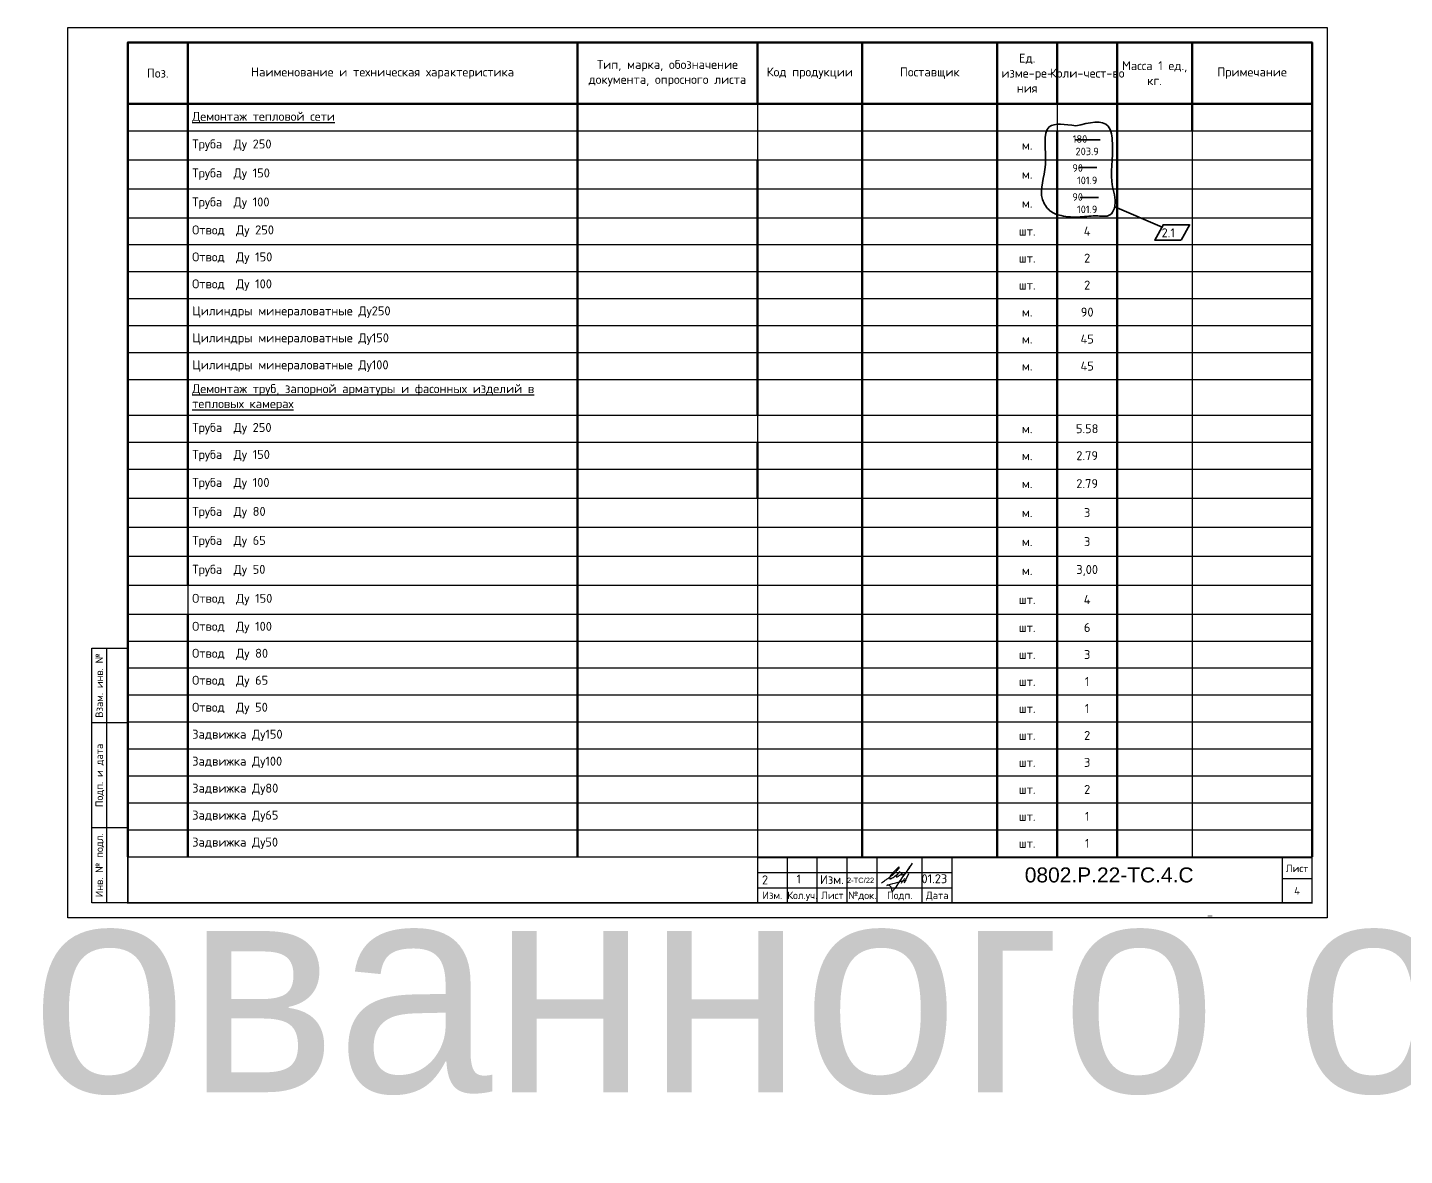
# Model space of a CAD drawing. Header units: millimetres. Extents: x 1990 to 8783, y 397 to 3825.
# Drawn here: x 7116.1 to 7575.3, y 1096.4 to 1472.7 of the extents above; entities that cross this region are included whole.
import ezdxf
from ezdxf.enums import TextEntityAlignment as Align

# ---------------------------------------------------------------- set-up
doc = ezdxf.new("R2018")
doc.units = ezdxf.units.MM
for name, color, linetype, lineweight in [('Размерный', 4, 'Continuous', 30), ('Размеры на чертеже', 250, 'Continuous', 25), ('Таблица', 3, 'Continuous', 30)]:
    doc.layers.add(name, color=color, linetype=linetype, lineweight=lineweight)
doc.layers.add('рамка', color=7, linetype='Continuous')
doc.styles.add('-ISOCPEUR-', font='isocpeur.ttf')
doc.styles.get("Standard").update_dxf_attribs({"font": 'arial.ttf'})

# ---------------------------------------------------------------- blocks, each defined once
blk = doc.blocks.new('*U368')
blk.add_attdef('РАЗРАБОТАЛ', text='', height=2.5).set_placement((250.5, -264.22), align=Align.MIDDLE_LEFT)
at = {"flags": 8}
for tag, height, p in [('ДАТА', 2.5, (290.07, -264.4)), ('ЛИСТ', 3, (386.39, -271.92)), ('ЛИСТОВ', 3, (403.89, -271.92))]:
    blk.add_attdef(tag, text='', height=height, dxfattribs=at).set_placement(p, align=Align.MIDDLE_CENTER)
blk.add_attdef('ПРОВЕРИЛ', (250.75, -270.73), '', height=2.5)
at = {"lineweight": 30, "flags": 104}
for tag, p in [('ТЕПЛОВЫЕ_СЕТИ', (330, -269.5)), ('ИМЯ_ЧЕРТЕЖА', (330, -284.5))]:
    blk.add_attdef(tag, text='', height=3, dxfattribs=at).set_placement(p, align=Align.MIDDLE_CENTER)
at = {"style": '-ISOCPEUR-', "flags": 8}
blk.add_attdef('ФОРМАТ', text='', height=3, dxfattribs=at).set_placement((380.97, -294.75), align=Align.MIDDLE_CENTER)
blk = doc.blocks.new('*T366')
at = {"layer": 'Таблица', "color": 7, "lineweight": 50, "transparency": 16777216}
for p, q in [((0, 0), (395, 0)), ((0, 0), (0, -20.43)), ((20, 0), (20, -20.43)), ((150, 0), (150, -20.43)), ((210, 0), (210, -20.43)), ((245, 0), (245, -20.43)), ((290, 0), (290, -20.43)), ((310, 0), (310, -20.43)), ((330, 0), (330, -20.43)), ((355, 0), (355, -20.43)), ((395, 0), (395, -20.43))]:
    blk.add_line(p, q, dxfattribs=at)
at = {"layer": 'Таблица', "color": 0, "lineweight": 50, "transparency": 16777216}
for p, q in [((0, -20.43), (150, -20.43)), ((0, -20.43), (0, -271.66)), ((20, -20.43), (20, -181)), ((210, -20.43), (395, -20.43)), ((245, -20.43), (245, -271.66)), ((290, -20.43), (290, -29.43)), ((330, -20.43), (330, -29.43)), ((355, -20.43), (355, -29.43)), ((395, -20.43), (395, -271.66)), ((210, -39.1), (210, -124.33)), ((210, -133.33), (210, -152)), ((20, -190.66), (20, -271.66))]:
    blk.add_line(p, q, dxfattribs=at)
at = {"layer": 'Таблица', "color": 0, "linetype": 'ByBlock', "lineweight": 50, "transparency": 16777216}
for p, q in [((150, -20.43), (210, -20.43)), ((150, -20.43), (150, -271.66)), ((290, -29.43), (290, -271.66)), ((310, -29.43), (310, -271.66)), ((330, -29.43), (330, -271.66))]:
    blk.add_line(p, q, dxfattribs=at)
at = {"layer": 'Таблица', "color": 0, "linetype": 'ByBlock', "lineweight": -2, "transparency": 16777216}
for p, q in [((210, -20.43), (210, -39.1)), ((310, -20.43), (310, -29.43)), ((355, -29.43), (355, -271.66)), ((210, -124.33), (210, -133.33)), ((210, -152), (210, -271.66)), ((20, -181), (20, -190.66))]:
    blk.add_line(p, q, dxfattribs=at)
at = {"layer": 'Таблица', "color": 0, "lineweight": 25, "transparency": 16777216}
for p, q in [((0, -29.43), (20, -29.43)), ((210, -29.43), (290, -29.43)), ((310, -29.43), (395, -29.43)), ((0, -39.1), (20, -39.1)), ((210, -39.1), (245, -39.1)), ((355, -39.1), (395, -39.1)), ((0, -48.76), (20, -48.76)), ((210, -48.76), (245, -48.76)), ((355, -48.76), (395, -48.76)), ((0, -58.43), (20, -58.43)), ((210, -58.43), (245, -58.43)), ((355, -58.43), (395, -58.43)), ((0, -67.43), (20, -67.43)), ((210, -67.43), (245, -67.43)), ((355, -67.43), (395, -67.43)), ((0, -76.43), (20, -76.43)), ((210, -76.43), (245, -76.43)), ((355, -76.43), (395, -76.43)), ((0, -85.43), (20, -85.43)), ((210, -85.43), (245, -85.43)), ((355, -85.43), (395, -85.43)), ((0, -94.43), (20, -94.43)), ((210, -94.43), (245, -94.43)), ((355, -94.43), (395, -94.43)), ((0, -103.43), (20, -103.43)), ((210, -103.43), (245, -103.43)), ((355, -103.43), (395, -103.43)), ((0, -112.43), (20, -112.43)), ((210, -112.43), (245, -112.43)), ((355, -112.43), (395, -112.43)), ((0, -124.33), (20, -124.33)), ((210, -124.33), (245, -124.33)), ((355, -124.33), (395, -124.33)), ((0, -133.33), (20, -133.33)), ((210, -133.33), (245, -133.33)), ((355, -133.33), (395, -133.33)), ((0, -142.33), (20, -142.33)), ((210, -142.33), (245, -142.33)), ((355, -142.33), (395, -142.33)), ((0, -152), (20, -152)), ((210, -152), (245, -152)), ((355, -152), (395, -152)), ((0, -161.66), (20, -161.66)), ((210, -161.66), (245, -161.66)), ((355, -161.66), (395, -161.66)), ((0, -171.33), (20, -171.33)), ((210, -171.33), (245, -171.33)), ((355, -171.33), (395, -171.33)), ((0, -181), (20, -181)), ((210, -181), (245, -181)), ((355, -181), (395, -181)), ((0, -190.66), (20, -190.66)), ((210, -190.66), (245, -190.66)), ((355, -190.66), (395, -190.66)), ((0, -199.66), (20, -199.66)), ((210, -199.66), (245, -199.66)), ((355, -199.66), (395, -199.66)), ((0, -208.66), (20, -208.66)), ((210, -208.66), (245, -208.66)), ((355, -208.66), (395, -208.66)), ((0, -217.66), (20, -217.66)), ((210, -217.66), (245, -217.66)), ((355, -217.66), (395, -217.66)), ((0, -226.66), (20, -226.66)), ((210, -226.66), (245, -226.66)), ((355, -226.66), (395, -226.66)), ((0, -235.66), (20, -235.66)), ((210, -235.66), (245, -235.66)), ((355, -235.66), (395, -235.66)), ((0, -244.66), (20, -244.66)), ((210, -244.66), (245, -244.66)), ((355, -244.66), (395, -244.66)), ((0, -253.66), (20, -253.66)), ((210, -253.66), (245, -253.66)), ((355, -253.66), (395, -253.66)), ((0, -262.66), (20, -262.66)), ((210, -262.66), (245, -262.66)), ((355, -262.66), (395, -262.66)), ((0, -271.66), (20, -271.66)), ((210, -271.66), (245, -271.66)), ((355, -271.66), (395, -271.66))]:
    blk.add_line(p, q, dxfattribs=at)
at = {"layer": 'Таблица', "color": 0, "linetype": 'ByBlock', "lineweight": 25, "transparency": 16777216}
for p, q in [((20, -29.43), (210, -29.43)), ((290, -29.43), (310, -29.43)), ((20, -39.1), (210, -39.1)), ((245, -39.1), (355, -39.1)), ((20, -48.76), (210, -48.76)), ((245, -48.76), (355, -48.76)), ((20, -58.43), (210, -58.43)), ((245, -58.43), (355, -58.43)), ((20, -67.43), (210, -67.43)), ((245, -67.43), (355, -67.43)), ((20, -76.43), (210, -76.43)), ((245, -76.43), (355, -76.43)), ((20, -85.43), (210, -85.43)), ((245, -85.43), (355, -85.43)), ((20, -94.43), (210, -94.43)), ((245, -94.43), (355, -94.43)), ((20, -103.43), (210, -103.43)), ((245, -103.43), (355, -103.43)), ((20, -112.43), (210, -112.43)), ((245, -112.43), (355, -112.43)), ((20, -124.33), (210, -124.33)), ((245, -124.33), (355, -124.33)), ((20, -133.33), (210, -133.33)), ((245, -133.33), (355, -133.33)), ((20, -142.33), (210, -142.33)), ((245, -142.33), (355, -142.33)), ((20, -152), (210, -152)), ((245, -152), (355, -152)), ((20, -161.66), (210, -161.66)), ((245, -161.66), (355, -161.66)), ((20, -171.33), (210, -171.33)), ((245, -171.33), (355, -171.33)), ((20, -181), (210, -181)), ((245, -181), (355, -181)), ((20, -190.66), (210, -190.66)), ((245, -190.66), (355, -190.66)), ((20, -199.66), (210, -199.66)), ((245, -199.66), (355, -199.66)), ((20, -208.66), (210, -208.66)), ((245, -208.66), (355, -208.66)), ((20, -217.66), (210, -217.66)), ((245, -217.66), (355, -217.66)), ((20, -226.66), (210, -226.66)), ((245, -226.66), (355, -226.66)), ((20, -235.66), (210, -235.66)), ((245, -235.66), (355, -235.66)), ((20, -244.66), (210, -244.66)), ((245, -244.66), (355, -244.66)), ((20, -253.66), (210, -253.66)), ((245, -253.66), (355, -253.66)), ((20, -262.66), (210, -262.66)), ((245, -262.66), (355, -262.66)), ((20, -271.66), (210, -271.66)), ((245, -271.66), (355, -271.66))]:
    blk.add_line(p, q, dxfattribs=at)
at = {"layer": 'Таблица', "color": 7, "transparency": 16777216, "char_height": 3, "attachment_point": 5, "style": '-ISOCPEUR-'}
for s, insert, width in [('Ед. изме-ре- ния', (300, -10.22), 17), ('Поз.', (10, -10.22), 17), ('Наименование и техническая характеристика', (85, -10.22), 127), ('Тип, марка, обозначение документа, опросного листа', (180, -10.22), 57), ('Код продукции', (227.5, -10.22), 32), ('Поставщик', (267.5, -10.22), 42), ('Коли-чест-во', (320, -10.22), 17), ('Масса 1 ед., кг.', (342.5, -10.22), 22), ('Примечание', (375, -10.22), 37)]:
    blk.add_mtext(s, dxfattribs=dict(at, insert=insert, width=width))
at = {"layer": 'Таблица', "color": 0, "transparency": 16777216, "style": '-ISOCPEUR-'}
for s, insert, char_height, width, attachment_point in [('{\\LДемонтаж тепловой сети }', (21.5, -24.93), 3, 127, 4), ('180    203.9', (320, -34.26), 2.5, 17, 5), ('\\A1;Труба  Ду 250', (21.5, -34.26), 3, 127, 4), ('м.', (300, -34.26), 3, 17, 5), ('90     101.9', (320, -43.93), 2.5, 17, 5), ('\\A1;Труба  Ду 150', (21.5, -43.93), 3, 127, 4), ('м.', (300, -43.93), 3, 17, 5), ('90     101.9', (320, -53.6), 2.5, 17, 5), ('\\A1;Труба  Ду 100', (21.5, -53.6), 3, 127, 4), ('м.', (300, -53.6), 3, 17, 5), ('\\A1;Отвод  Ду 250', (21.5, -62.93), 3, 127, 4), ('шт.', (300, -62.93), 3, 17, 5), ('4', (320, -62.93), 3, 17, 5), ('\\A1;Отвод  Ду 150', (21.5, -71.93), 3, 127, 4), ('шт.', (300, -71.93), 3, 17, 5), ('2', (320, -71.93), 3, 17, 5), ('\\A1;Отвод  Ду 100', (21.5, -80.93), 3, 127, 4), ('шт.', (300, -80.93), 3, 17, 5), ('2', (320, -80.93), 3, 17, 5), ('Цилиндры минераловатные Ду250', (21.5, -89.93), 3, 127, 4), ('м.', (300, -89.93), 3, 17, 5), ('90', (320, -89.93), 3, 17, 5), ('Цилиндры минераловатные Ду150', (21.5, -98.93), 3, 127, 4), ('м.', (300, -98.93), 3, 17, 5), ('45', (320, -98.93), 3, 17, 5), ('Цилиндры минераловатные Ду100', (21.5, -107.93), 3, 127, 4), ('м.', (300, -107.93), 3, 17, 5), ('45', (320, -107.93), 3, 17, 5), ('{\\LДемонтаж труб, запорной арматуры и фасонных изделий в тепловых камерах}', (21.5, -118.38), 3, 127, 4), ('\\A1;Труба  Ду 250', (21.5, -128.83), 3, 127, 4), ('м.', (300, -128.83), 3, 17, 5), ('5.58', (320, -128.83), 3, 17, 5), ('\\A1;Труба  Ду 150', (21.5, -137.83), 3, 127, 4), ('м.', (300, -137.83), 3, 17, 5), ('2.79', (320, -137.83), 3, 17, 5), ('\\A1;Труба  Ду 100', (21.5, -147.16), 3, 127, 4), ('м.', (300, -147.16), 3, 17, 5), ('2.79', (320, -147.16), 3, 17, 5), ('\\A1;Труба  Ду 80', (21.5, -156.83), 3, 127, 4), ('3', (320, -156.83), 3, 17, 5), ('м.', (300, -156.83), 3, 17, 5), ('\\A1;Труба  Ду 65', (21.5, -166.5), 3, 127, 4), ('3', (320, -166.5), 3, 17, 5), ('м.', (300, -166.5), 3, 17, 5), ('\\A1;Труба  Ду 50', (21.5, -176.16), 3, 127, 4), ('3,00', (320, -176.16), 3, 17, 5), ('м.', (300, -176.16), 3, 17, 5), ('\\A1;Отвод  Ду 150', (21.5, -185.83), 3, 127, 4), ('шт.', (300, -185.83), 3, 17, 5), ('4', (320, -185.83), 3, 17, 5), ('\\A1;Отвод  Ду 100', (21.5, -195.16), 3, 127, 4), ('шт.', (300, -195.16), 3, 17, 5), ('6', (320, -195.16), 3, 17, 5), ('\\A1;Отвод  Ду 80', (21.5, -204.16), 3, 127, 4), ('шт.', (300, -204.16), 3, 17, 5), ('3', (320, -204.16), 3, 17, 5), ('\\A1;Отвод  Ду 65', (21.5, -213.16), 3, 127, 4), ('шт.', (300, -213.16), 3, 17, 5), ('1', (320, -213.16), 3, 17, 5), ('\\A1;Отвод  Ду 50', (21.5, -222.16), 3, 127, 4), ('шт.', (300, -222.16), 3, 17, 5), ('1', (320, -222.16), 3, 17, 5), ('Задвижка Ду150', (21.5, -231.16), 3, 127, 4), ('шт.', (300, -231.16), 3, 17, 5), ('2', (320, -231.16), 3, 17, 5), ('Задвижка Ду100', (21.5, -240.16), 3, 127, 4), ('3', (320, -240.16), 3, 17, 5), ('шт.', (300, -240.16), 3, 17, 5), ('Задвижка Ду80', (21.5, -249.16), 3, 127, 4), ('2', (320, -249.16), 3, 17, 5), ('шт.', (300, -249.16), 3, 17, 5), ('Задвижка Ду65', (21.5, -258.16), 3, 127, 4), ('1', (320, -258.16), 3, 17, 5), ('шт.', (300, -258.16), 3, 17, 5), ('Задвижка Ду50', (21.5, -267.16), 3, 127, 4), ('1', (320, -267.16), 3, 17, 5), ('шт.', (300, -267.16), 3, 17, 5)]:
    blk.add_mtext(s, dxfattribs=dict(at, insert=insert, char_height=char_height, width=width, attachment_point=attachment_point))
blk = doc.blocks.new('подпись')
at = {"lineweight": 30}
for points in [[(-0.82, -1.23), (-0.21, -0.8), (0.43, -0.36), (0.86, -0.08), (1.32, 0.25), (2, 0.77), (2.8, 1.4), (3.27, 1.83), (3.84, 2.36), (4.46, 3.07), (5.01, 3.73), (5.08, 3.95), (5.01, 4.03), (4.91, 4), (4.76, 3.88), (4.33, 3.49), (3.4, 2.58), (2.34, 1.43), (1.83, 0.48), (1.87, 0.23), (1.99, 0.16), (2.17, 0.16), (2.41, 0.25), (3.02, 0.6), (3.71, 1.09), (4.34, 1.62), (5.32, 2.55), (4.75, 1.98), (4.27, 1.36), (4.08, 1.05), (4.07, 0.85), (4.11, 0.78), (4.25, 0.78), (4.42, 0.84), (4.78, 1.05), (5.16, 1.3), (5.47, 1.51), (5.72, 1.73), (6.05, 1.99), (6.23, 2.18), (5.94, 1.88), (5.8, 1.63), (5.8, 1.5), (5.89, 1.44), (6.13, 1.46), (6.57, 1.6), (6.9, 1.79), (7.5, 2.39), (8.04, 3.08), (8.61, 3.92), (9.15, 4.76), (9.43, 5.33), (8, 3.26), (6.29, 0.88), (3.58, -3.07), (3.05, -3.8), (2.85, -4.05), (2.49, -2.98), (2.12, -2.39), (1.3, -1.96), (1.02, -2.03), (2.91, -1.44), (4.7, -0.96), (7.51, -0.15)], [(6.86, 0.23), (5.67, -1.43)], [(8.19, 1.85), (6.68, -1.27)]]:
    blk.add_spline(points, degree=3, dxfattribs=at)
blk = doc.blocks.new('Подпись Леха')
at = {"layer": 'рамка'}
blk.add_blockref('подпись', (2.7, 0.11), dxfattribs=at)

msp = doc.modelspace()

# ---------------------------------------------------------------- linework, layer by layer
at = {"color": 18, "lineweight": 35, "true_color": 0x000000}
for p, q in [((7465.34, 1435.215), (7473.798, 1435.215)), ((7466.588, 1425.991), (7472.686, 1425.991)), ((7467.13, 1415.964), (7473.228, 1415.964)), ((7478.678, 1412.927), (7494.506, 1406.073)), ((7495.002, 1406.932), (7492.043, 1401.807)), ((7494.82, 1406.842), (7503.679, 1406.842)), ((7503.764, 1406.932), (7500.805, 1401.807)), ((7491.983, 1401.71), (7500.742, 1401.71))]:
    msp.add_line(p, q, dxfattribs=at)
for p, q in [((7142.496, 1180.694), (7142.496, 1265.694)), ((7149.496, 1240.694), (7137.496, 1240.694)), ((7149.496, 1205.694), (7137.496, 1205.694)), ((7369.496, 1180.694), (7369.496, 1195.694)), ((7379.496, 1180.694), (7379.496, 1195.694)), ((7389.496, 1180.694), (7389.496, 1195.694)), ((7399.496, 1180.694), (7399.496, 1195.694)), ((7414.496, 1180.694), (7414.496, 1195.694)), ((7424.496, 1180.694), (7424.496, 1195.694)), ((7534.496, 1195.694), (7534.496, 1180.694)), ((7424.496, 1190.694), (7359.496, 1190.694)), ((7359.496, 1185.694), (7424.496, 1185.694)), ((7544.496, 1188.694), (7534.496, 1188.694))]:
    msp.add_line(p, q)
for points in [[(7129.496, 1472.694), (7549.496, 1472.694), (7549.496, 1175.694), (7129.496, 1175.694)], [(7149.496, 1180.694), (7137.496, 1180.694), (7137.496, 1265.694), (7149.496, 1265.694)], [(7359.496, 1180.694), (7544.496, 1180.694), (7544.496, 1195.694), (7359.496, 1195.694)]]:
    msp.add_lwpolyline(points, close=True)
at = {"const_width": 0.5}
msp.add_lwpolyline([(7149.496, 1467.694), (7544.496, 1467.694), (7544.496, 1180.694), (7149.496, 1180.694)], close=True, dxfattribs=at)
at = {"color": 18, "lineweight": 35, "true_color": 0x000000}
msp.add_spline([(7465.77, 1439.879), (7456.87, 1439.553), (7455.597, 1426.974), (7454.599, 1415.345), (7457.087, 1411.569), (7460.777, 1409.942), (7467.181, 1409.508), (7473.042, 1409.833), (7477.058, 1410.159), (7478.578, 1412.437), (7477.996, 1419.591), (7477.926, 1434.13), (7476.515, 1439.77), (7465.77, 1439.879)], degree=3, dxfattribs=at)

# ---------------------------------------------------------------- block references
for name, p in [('*T366', (7149.496, 1467.694)), ('Подпись Леха', (7399.04, 1188.456))]:
    msp.add_blockref(name, p)
at = {"layer": 'Размеры на чертеже', "lineweight": 90}
ref = msp.add_blockref('*U368', (5757.995, 1472.024), dxfattribs=at)
lines = msp.add_mtext('Спецификация использованного оборудования и материалов', dxfattribs={"layer": '0', "insert": (6087.995, 1187.524), "char_height": 70, "attachment_point": 1})
ref.add_attrib('ИМЯ_ЧЕРТЕЖА', '', (6087.995, 1187.524), dxfattribs={"flags": 104}).embed_mtext(lines)

# ---------------------------------------------------------------- texts
at = {"style": '-ISOCPEUR-'}
for s, p in [('Взам. инв. №', (7139.996, 1253.194)), ('Подп. и дата', (7139.996, 1223.194)), ('Инв. № подл.', (7139.996, 1193.194))]:
    msp.add_text(s, height=2.5, rotation=90, dxfattribs=at).set_placement(p, align=Align.MIDDLE_CENTER)
for s, p in [('Лист', (7539.496, 1192.194)), ('Изм.', (7364.496, 1183.194)), ('Кол.уч.', (7374.496, 1183.194)), ('Лист', (7384.496, 1183.194)), ('№док.', (7394.496, 1183.194)), ('Подп.', (7406.996, 1183.194)), ('Дата', (7419.496, 1183.194))]:
    msp.add_text(s, height=2.5, dxfattribs=at).set_placement(p, align=Align.MIDDLE_CENTER)
at = {"insert": (7448.694, 1192.502), "char_height": 5, "width": 38.55785, "attachment_point": 1}
msp.add_mtext('0802.Р.22-ТС.4.С', dxfattribs=at)
at = {"style": '-ISOCPEUR-'}
msp.add_attdef('4', text='*', height=2.5, dxfattribs=at).set_placement((7539.496, 1184.694), align=Align.MIDDLE_CENTER)
at = {"style": '-ISOCPEUR-', "flags": 8}
msp.add_attdef('_', text='Формат', height=3, dxfattribs=at).set_placement((7510.469, 1177.949), align=Align.MIDDLE_CENTER)
at = {"layer": 'Размерный', "color": 0, "style": '-ISOCPEUR-'}
for s, p in [('2.1', (7494.315, 1402.718)), ('2', (7361.045, 1186.847)), ('1', (7372.57, 1187.119)), ('Изм.', (7380.394, 1186.95)), ('01.23', (7414.234, 1187.229))]:
    msp.add_text(s, height=3, dxfattribs=at).set_placement(p)
at = {"layer": 'Размерный', "color": 0}
msp.add_text('2-ТС/22', height=1.8, dxfattribs=at).set_placement((7389.379, 1187.288))

doc.saveas('drawing.dxf')
